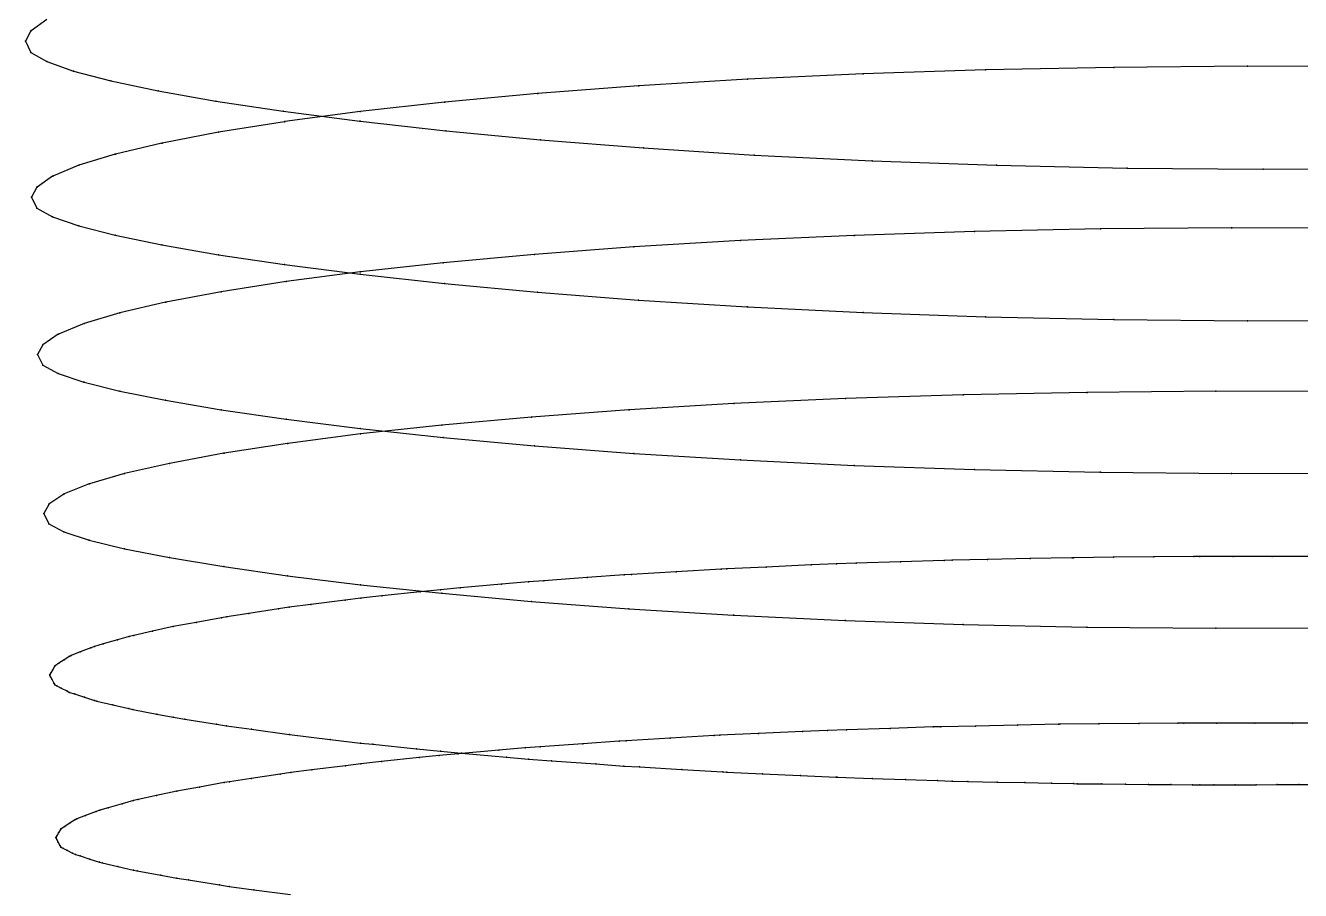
# Model space of a CAD drawing. Extents: x 0 to 4.67, y -4.5 to 1.66.
# Drawn here: x 0.221 to 0.756, y -3.159 to -2.796 of the extents above; entities that cross this region are included whole.
import ezdxf

# ---------------------------------------------------------------- set-up
doc = ezdxf.new("R2010")
doc.units = 0
doc.layers.get('0').update_dxf_attribs({"linetype": 'CONTINUOUS'})

msp = doc.modelspace()

# ---------------------------------------------------------------- linework, layer by layer
at = {"color": 4}
for points in [[(0.2303, -2.79323), (0.22364, -2.79799), (0.22357, -2.79811), (0.22132, -2.80242), (0.22357, -2.80717), (0.22357, -2.80717), (0.2303, -2.81094), (0.24147, -2.81492), (0.24149, -2.81493), (0.25706, -2.81902), (0.25708, -2.81902), (0.27699, -2.82323), (0.27699, -2.82323), (0.30113, -2.82751), (0.30113, -2.82751), (0.32937, -2.83179), (0.32937, -2.83179), (0.3616, -2.836), (0.36162, -2.836), (0.39765, -2.84002), (0.39767, -2.84003), (0.43736, -2.84379), (0.43738, -2.84379), (0.48053, -2.84718), (0.48053, -2.84718), (0.52693, -2.85013), (0.52695, -2.85013), (0.57639, -2.85256), (0.57641, -2.85256), (0.62863, -2.8544), (0.62864, -2.8544), (0.68341, -2.85561), (0.68344, -2.85561), (0.74047, -2.85614), (0.7405, -2.85614), (0.79954, -2.85595)], [(0.79185, -2.81303), (0.73388, -2.81291), (0.73383, -2.81291), (0.67783, -2.81339), (0.67778, -2.81339), (0.62402, -2.81447), (0.62396, -2.81447), (0.57271, -2.81613), (0.57266, -2.81613), (0.52413, -2.81836), (0.52408, -2.81836), (0.47855, -2.82111), (0.47848, -2.82111), (0.43614, -2.82433), (0.43609, -2.82433), (0.39714, -2.82795), (0.39708, -2.82796), (0.36173, -2.83191), (0.36168, -2.83192), (0.33007, -2.83614), (0.33, -2.83615), (0.30233, -2.84056), (0.30225, -2.84058), (0.27861, -2.84512), (0.27854, -2.84514), (0.25904, -2.84974), (0.25899, -2.84976), (0.24373, -2.85439), (0.24368, -2.85441), (0.23275, -2.85894), (0.23268, -2.85899), (0.22614, -2.86357), (0.22607, -2.86369), (0.22386, -2.86784), (0.22607, -2.87245), (0.22607, -2.87245), (0.23268, -2.87606), (0.24366, -2.87987), (0.24368, -2.87988), (0.25897, -2.8838), (0.25899, -2.88381), (0.27854, -2.88785), (0.27854, -2.88785), (0.30225, -2.89197), (0.30225, -2.89197), (0.33, -2.8961), (0.33, -2.8961), (0.36166, -2.90015), (0.36168, -2.90015), (0.39707, -2.90404), (0.39708, -2.90404), (0.43607, -2.90767), (0.43609, -2.90768), (0.47848, -2.91096), (0.47848, -2.91096), (0.52406, -2.91382), (0.52408, -2.91382), (0.57264, -2.91617), (0.57266, -2.91617), (0.62395, -2.91797), (0.62396, -2.91797), (0.67776, -2.91914), (0.67778, -2.91914), (0.73381, -2.91967), (0.73383, -2.91967), (0.79183, -2.91949)], [(0.78416, -2.88078), (0.72723, -2.88067), (0.72719, -2.88067), (0.67219, -2.88115), (0.67214, -2.88115), (0.61935, -2.88221), (0.61929, -2.88221), (0.56896, -2.88384), (0.56892, -2.88384), (0.52126, -2.88601), (0.52121, -2.88601), (0.4765, -2.88868), (0.47643, -2.88868), (0.43486, -2.8918), (0.43481, -2.89181), (0.39656, -2.89531), (0.39651, -2.89531), (0.36179, -2.89914), (0.36174, -2.89915), (0.3307, -2.90323), (0.33063, -2.90324), (0.30345, -2.9075), (0.30339, -2.90751), (0.28017, -2.9119), (0.2801, -2.91192), (0.26095, -2.91636), (0.2609, -2.91637), (0.24592, -2.92085), (0.24587, -2.92087), (0.23514, -2.92523), (0.23507, -2.92527), (0.22864, -2.92969), (0.22858, -2.92981), (0.2264, -2.93379), (0.22858, -2.93827), (0.22858, -2.93827), (0.23507, -2.94171), (0.24585, -2.94537), (0.24587, -2.94537), (0.26088, -2.94913), (0.2609, -2.94914), (0.2801, -2.95302), (0.2801, -2.95302), (0.30339, -2.95697), (0.30339, -2.95697), (0.33063, -2.96095), (0.33063, -2.96095), (0.36172, -2.96485), (0.36174, -2.96485), (0.39649, -2.9686), (0.39651, -2.9686), (0.43479, -2.97211), (0.43481, -2.97211), (0.47643, -2.97529), (0.47643, -2.97529), (0.52119, -2.97805), (0.52121, -2.97805), (0.5689, -2.98034), (0.56892, -2.98034), (0.61929, -2.98208), (0.61929, -2.98208), (0.67212, -2.98323), (0.67214, -2.98323), (0.72716, -2.98375), (0.72719, -2.98375), (0.78413, -2.98358)], [(0.77647, -2.9493), (0.72059, -2.9492), (0.72055, -2.9492), (0.66656, -2.94968), (0.66652, -2.94968), (0.61469, -2.95072), (0.61463, -2.95072), (0.56523, -2.95231), (0.56518, -2.95231), (0.5184, -2.95442), (0.51835, -2.95443), (0.47446, -2.95702), (0.47439, -2.95702), (0.43358, -2.96004), (0.43353, -2.96005), (0.39598, -2.96344), (0.39593, -2.96344), (0.36185, -2.96715), (0.3618, -2.96715), (0.33133, -2.97109), (0.33127, -2.9711), (0.30459, -2.97522), (0.30452, -2.97523), (0.28173, -2.97946), (0.28166, -2.97948), (0.26286, -2.98376), (0.26281, -2.98378), (0.2481, -2.98808), (0.24805, -2.9881), (0.23752, -2.9923), (0.23745, -2.99235), (0.23115, -2.99661), (0.23108, -2.99672), (0.22895, -3.00053), (0.23108, -3.00488), (0.23108, -3.00488), (0.23745, -3.00817), (0.24804, -3.01166), (0.24805, -3.01167), (0.2628, -3.01527), (0.26281, -3.01527), (0.28166, -3.019), (0.28166, -3.019), (0.30452, -3.02279), (0.30452, -3.02279), (0.33126, -3.02661), (0.33127, -3.02661), (0.36178, -3.03037), (0.3618, -3.03037), (0.39591, -3.03398), (0.39593, -3.03398), (0.43351, -3.03737), (0.43353, -3.03737), (0.47439, -3.04044), (0.47439, -3.04044), (0.51833, -3.04311), (0.51835, -3.04311), (0.56516, -3.04533), (0.56518, -3.04533), (0.61463, -3.04702), (0.61463, -3.04702), (0.66649, -3.04814), (0.66652, -3.04814), (0.72053, -3.04865), (0.72055, -3.04865), (0.77645, -3.0485)], [(0.76042, -3.01858), (0.74424, -3.01857), (0.72791, -3.01855), (0.71391, -3.01854), (0.71139, -3.01856), (0.69464, -3.01871), (0.67761, -3.01887), (0.66089, -3.01903), (0.66031, -3.01904), (0.64271, -3.0194), (0.62483, -3.01976), (0.61, -3.02007), (0.60667, -3.02017), (0.58827, -3.02076), (0.56966, -3.02136), (0.56146, -3.02163), (0.55088, -3.0221), (0.53199, -3.02295), (0.51551, -3.02369), (0.51307, -3.02384), (0.49418, -3.02494), (0.47543, -3.02604), (0.47239, -3.02622), (0.4569, -3.02735), (0.4387, -3.02869), (0.43228, -3.02916), (0.4209, -3.03017), (0.40359, -3.03172), (0.39539, -3.03245), (0.38682, -3.03336), (0.37071, -3.03509), (0.3619, -3.03603), (0.35539, -3.03686), (0.34096, -3.0387), (0.33195, -3.03985), (0.32749, -3.04052), (0.315, -3.04242), (0.30571, -3.04383), (0.30348, -3.04423), (0.29293, -3.04616), (0.28329, -3.04792), (0.28328, -3.04792), (0.27456, -3.04987), (0.26677, -3.05161), (0.26477, -3.05206), (0.25988, -3.05347), (0.25387, -3.05519), (0.25029, -3.05623), (0.24867, -3.05686), (0.24423, -3.05859), (0.24052, -3.06004), (0.2399, -3.06028), (0.23757, -3.06182), (0.23533, -3.06331), (0.23371, -3.06438), (0.23365, -3.06442), (0.23262, -3.06622), (0.23194, -3.0674), (0.23159, -3.06802), (0.23149, -3.0682), (0.23158, -3.06839), (0.23185, -3.06894), (0.23236, -3.06996), (0.23319, -3.07161), (0.23358, -3.07239), (0.23443, -3.07283), (0.23621, -3.07373), (0.23864, -3.07495), (0.23984, -3.07555), (0.24186, -3.0762), (0.24601, -3.07754), (0.25022, -3.0789), (0.25129, -3.07916), (0.25796, -3.08075), (0.2647, -3.08236), (0.26632, -3.08267), (0.27643, -3.08462), (0.28322, -3.08592), (0.28817, -3.08672), (0.30145, -3.08887), (0.30565, -3.08955), (0.31614, -3.09101), (0.33189, -3.0932), (0.33209, -3.09322), (0.34914, -3.09527), (0.36183, -3.09679), (0.36699, -3.09732), (0.38538, -3.09922), (0.39532, -3.10025), (0.40414, -3.10102), (0.42306, -3.10268), (0.43222, -3.10348), (0.44194, -3.1042), (0.46058, -3.10556), (0.47233, -3.10642), (0.47883, -3.10681), (0.4966, -3.10786), (0.51382, -3.10889), (0.51544, -3.10898), (0.53044, -3.10968), (0.54642, -3.11041), (0.56139, -3.11111), (0.56175, -3.11112), (0.57642, -3.11161), (0.59043, -3.11208), (0.60382, -3.11252), (0.60993, -3.11273), (0.6166, -3.11287), (0.62882, -3.11313), (0.6405, -3.11338), (0.65169, -3.11361), (0.66082, -3.11381), (0.66242, -3.11382), (0.67274, -3.11392), (0.68269, -3.11401), (0.69233, -3.1141), (0.70169, -3.11419), (0.71083, -3.11428), (0.71384, -3.1143), (0.7198, -3.11429), (0.72867, -3.11427), (0.7375, -3.11425), (0.74636, -3.11422), (0.75535, -3.1142), (0.76456, -3.11418)], [(0.76098, -3.08839), (0.75278, -3.08839), (0.73691, -3.08838), (0.7209, -3.08838), (0.70716, -3.08838), (0.70469, -3.08841), (0.68826, -3.08857), (0.67157, -3.08873), (0.65516, -3.0889), (0.6546, -3.08891), (0.63734, -3.08927), (0.6198, -3.08964), (0.60525, -3.08994), (0.60199, -3.09005), (0.58394, -3.09063), (0.56569, -3.09122), (0.55765, -3.09149), (0.54727, -3.09195), (0.52875, -3.09278), (0.51258, -3.09351), (0.51019, -3.09365), (0.49167, -3.09472), (0.47327, -3.09579), (0.4703, -3.09597), (0.4551, -3.09707), (0.43725, -3.09836), (0.43096, -3.09882), (0.4198, -3.0998), (0.40282, -3.1013), (0.39478, -3.10201), (0.38637, -3.10289), (0.37057, -3.10456), (0.36193, -3.10547), (0.35555, -3.10627), (0.3414, -3.10804), (0.33256, -3.10915), (0.32818, -3.10981), (0.31593, -3.11163), (0.30683, -3.113), (0.30464, -3.11339), (0.29429, -3.11524), (0.28484, -3.11694), (0.28483, -3.11694), (0.27628, -3.11882), (0.26863, -3.1205), (0.26667, -3.12093), (0.26188, -3.12228), (0.25598, -3.12394), (0.25247, -3.12493), (0.25089, -3.12554), (0.24653, -3.1272), (0.24289, -3.1286), (0.24229, -3.12883), (0.24, -3.1303), (0.2378, -3.13172), (0.23621, -3.13276), (0.23615, -3.1328), (0.23514, -3.13451), (0.23448, -3.13564), (0.23414, -3.13625), (0.23404, -3.13645), (0.23412, -3.13664), (0.23439, -3.13718), (0.23489, -3.13816), (0.2357, -3.13973), (0.23609, -3.14047), (0.23692, -3.14089), (0.23867, -3.14176), (0.24105, -3.14294), (0.24222, -3.14351), (0.2442, -3.14414), (0.24827, -3.14543), (0.25241, -3.14673), (0.25345, -3.14698), (0.26, -3.14851), (0.26661, -3.15004), (0.2682, -3.15034), (0.27811, -3.1522), (0.28477, -3.15344), (0.28962, -3.15421), (0.30265, -3.15625), (0.30676, -3.1569), (0.31706, -3.15829), (0.3325, -3.16037)]]:
    msp.add_lwpolyline(points, dxfattribs=at)
at = {"color": 2}
for p in [(0.22357, -2.79811, 49.6279), (0.22364, -2.79799, 49.6279), (0.22132, -2.80242, 49.6279), (0.22357, -2.80717, 49.6279), (0.22357, -2.80717, 49.6279), (0.2303, -2.81094, 49.6279), (0.73383, -2.81291, 50.7466), (0.73388, -2.81291, 50.7466), (0.24147, -2.81492, 49.6279), (0.24149, -2.81493, 49.6279), (0.57266, -2.81613, 50.7466), (0.57271, -2.81613, 50.7466), (0.62396, -2.81447, 50.7466), (0.62402, -2.81447, 50.7466), (0.67778, -2.81339, 50.7466), (0.67783, -2.81339, 50.7466), (0.25706, -2.81902, 49.6279), (0.25708, -2.81902, 49.6279), (0.27699, -2.82323, 49.6279), (0.27699, -2.82323, 49.6279), (0.47848, -2.82111, 50.7466), (0.47855, -2.82111, 50.7466), (0.52408, -2.81836, 50.7466), (0.52413, -2.81836, 50.7466), (0.30113, -2.82751, 49.6279), (0.30113, -2.82751, 49.6279), (0.39708, -2.82796, 50.7466), (0.39714, -2.82795, 50.7466), (0.43609, -2.82433, 50.7466), (0.43614, -2.82433, 50.7466), (0.32937, -2.83179, 49.6279), (0.32937, -2.83179, 49.6279), (0.36168, -2.83192, 50.7466), (0.36173, -2.83191, 50.7466), (0.33, -2.83615, 50.7466), (0.33007, -2.83614, 50.7466), (0.3616, -2.836, 49.6279), (0.36162, -2.836, 49.6279), (0.30225, -2.84058, 50.7466), (0.30233, -2.84056, 50.7466), (0.39765, -2.84002, 49.6279), (0.39767, -2.84003, 49.6279), (0.43736, -2.84379, 49.6279), (0.43738, -2.84379, 49.6279), (0.25899, -2.84976, 50.7466), (0.25904, -2.84974, 50.7466), (0.27854, -2.84514, 50.7466), (0.27861, -2.84512, 50.7466), (0.48053, -2.84718, 49.6279), (0.48053, -2.84718, 49.6279), (0.52693, -2.85013, 49.6279), (0.52695, -2.85013, 49.6279), (0.24368, -2.85441, 50.7466), (0.24373, -2.85439, 50.7466), (0.57639, -2.85256, 49.6279), (0.57641, -2.85256, 49.6279), (0.62863, -2.8544, 49.6279), (0.62864, -2.8544, 49.6279), (0.68341, -2.85561, 49.6279), (0.68344, -2.85561, 49.6279), (0.23268, -2.85899, 50.7466), (0.23275, -2.85894, 50.7466), (0.74047, -2.85614, 49.6279), (0.7405, -2.85614, 49.6279), (0.22607, -2.86369, 50.7466), (0.22614, -2.86357, 50.7466), (0.22386, -2.86784, 50.7466), (0.22607, -2.87245, 50.7466), (0.22607, -2.87245, 50.7466), (0.23268, -2.87606, 50.7466), (0.24366, -2.87987, 50.7466), (0.24368, -2.87988, 50.7466), (0.61929, -2.88221, 51.8777), (0.61935, -2.88221, 51.8777), (0.67214, -2.88115, 51.8777), (0.67219, -2.88115, 51.8777), (0.72719, -2.88067, 51.8777), (0.72723, -2.88067, 51.8777), (0.25897, -2.8838, 50.7466), (0.25899, -2.88381, 50.7466), (0.52121, -2.88601, 51.8777), (0.52126, -2.88601, 51.8777), (0.56892, -2.88384, 51.8777), (0.56896, -2.88384, 51.8777), (0.27854, -2.88785, 50.7466), (0.27854, -2.88785, 50.7466), (0.30225, -2.89197, 50.7466), (0.30225, -2.89197, 50.7466), (0.43481, -2.89181, 51.8777), (0.43486, -2.8918, 51.8777), (0.47643, -2.88868, 51.8777), (0.4765, -2.88868, 51.8777), (0.33, -2.8961, 50.7466), (0.33, -2.8961, 50.7466), (0.39651, -2.89531, 51.8777), (0.39656, -2.89531, 51.8777), (0.33063, -2.90324, 51.8777), (0.3307, -2.90323, 51.8777), (0.36166, -2.90015, 50.7466), (0.36168, -2.90015, 50.7466), (0.36174, -2.89915, 51.8777), (0.36179, -2.89914, 51.8777), (0.30339, -2.90751, 51.8777), (0.30345, -2.9075, 51.8777), (0.39707, -2.90404, 50.7466), (0.39708, -2.90404, 50.7466), (0.43607, -2.90767, 50.7466), (0.43609, -2.90768, 50.7466), (0.2801, -2.91192, 51.8777), (0.28017, -2.9119, 51.8777), (0.47848, -2.91096, 50.7466), (0.47848, -2.91096, 50.7466), (0.52406, -2.91382, 50.7466), (0.52408, -2.91382, 50.7466), (0.2609, -2.91637, 51.8777), (0.26095, -2.91636, 51.8777), (0.57264, -2.91617, 50.7466), (0.57266, -2.91617, 50.7466), (0.62395, -2.91797, 50.7466), (0.62396, -2.91797, 50.7466), (0.67776, -2.91914, 50.7466), (0.67778, -2.91914, 50.7466), (0.73381, -2.91967, 50.7466), (0.73383, -2.91967, 50.7466), (0.24587, -2.92087, 51.8777), (0.24592, -2.92085, 51.8777), (0.22858, -2.92981, 51.8777), (0.22864, -2.92969, 51.8777), (0.23507, -2.92527, 51.8777), (0.23514, -2.92523, 51.8777), (0.2264, -2.93379, 51.8777), (0.22858, -2.93827, 51.8777), (0.22858, -2.93827, 51.8777), (0.23507, -2.94171, 51.8777), (0.24585, -2.94537, 51.8777), (0.24587, -2.94537, 51.8777), (0.26088, -2.94913, 51.8777), (0.2609, -2.94914, 51.8777), (0.61463, -2.95072, 53.0213), (0.61469, -2.95072, 53.0213), (0.66652, -2.94968, 53.0213), (0.66656, -2.94968, 53.0213), (0.72055, -2.9492, 53.0213), (0.72059, -2.9492, 53.0213), (0.2801, -2.95302, 51.8777), (0.2801, -2.95302, 51.8777), (0.30339, -2.95697, 51.8777), (0.30339, -2.95697, 51.8777), (0.47439, -2.95702, 53.0213), (0.47446, -2.95702, 53.0213), (0.51835, -2.95443, 53.0213), (0.5184, -2.95442, 53.0213), (0.56518, -2.95231, 53.0213), (0.56523, -2.95231, 53.0213), (0.33063, -2.96095, 51.8777), (0.33063, -2.96095, 51.8777), (0.43353, -2.96005, 53.0213), (0.43358, -2.96004, 53.0213), (0.36172, -2.96485, 51.8777), (0.36174, -2.96485, 51.8777), (0.3618, -2.96715, 53.0213), (0.36185, -2.96715, 53.0213), (0.39593, -2.96344, 53.0213), (0.39598, -2.96344, 53.0213), (0.33127, -2.9711, 53.0213), (0.33133, -2.97109, 53.0213), (0.39649, -2.9686, 51.8777), (0.39651, -2.9686, 51.8777), (0.43479, -2.97211, 51.8777), (0.43481, -2.97211, 51.8777), (0.30452, -2.97523, 53.0213), (0.30459, -2.97522, 53.0213), (0.47643, -2.97529, 51.8777), (0.47643, -2.97529, 51.8777), (0.52119, -2.97805, 51.8777), (0.52121, -2.97805, 51.8777), (0.26281, -2.98378, 53.0213), (0.26286, -2.98376, 53.0213), (0.28166, -2.97948, 53.0213), (0.28173, -2.97946, 53.0213), (0.5689, -2.98034, 51.8777), (0.56892, -2.98034, 51.8777), (0.61929, -2.98208, 51.8777), (0.61929, -2.98208, 51.8777), (0.67212, -2.98323, 51.8777), (0.67214, -2.98323, 51.8777), (0.72716, -2.98375, 51.8777), (0.72719, -2.98375, 51.8777), (0.24805, -2.9881, 53.0213), (0.2481, -2.98808, 53.0213), (0.23745, -2.99235, 53.0213), (0.23752, -2.9923, 53.0213), (0.23108, -2.99672, 53.0213), (0.23115, -2.99661, 53.0213), (0.22895, -3.00053, 53.0213), (0.23108, -3.00488, 53.0213), (0.23108, -3.00488, 53.0213), (0.23745, -3.00817, 53.0213), (0.24804, -3.01166, 53.0213), (0.24805, -3.01167, 53.0213), (0.2628, -3.01527, 53.0213), (0.26281, -3.01527, 53.0213), (0.28166, -3.019, 53.0213), (0.28166, -3.019, 53.0213), (0.56966, -3.02136, 54.1774), (0.58827, -3.02076, 54.1774), (0.60667, -3.02017, 54.1774), (0.61, -3.02007, 54.1774), (0.62483, -3.01976, 54.1774), (0.64271, -3.0194, 54.1774), (0.66031, -3.01904, 54.1774), (0.66089, -3.01903, 54.1774), (0.67761, -3.01887, 54.1774), (0.69464, -3.01871, 54.1774), (0.71139, -3.01856, 54.1774), (0.71391, -3.01854, 54.1774), (0.72791, -3.01855, 54.1774), (0.74424, -3.01857, 54.1774), (0.30452, -3.02279, 53.0213), (0.30452, -3.02279, 53.0213), (0.33126, -3.02661, 53.0213), (0.33127, -3.02661, 53.0213), (0.47239, -3.02622, 54.1774), (0.47543, -3.02604, 54.1774), (0.49418, -3.02494, 54.1774), (0.51307, -3.02384, 54.1774), (0.51551, -3.02369, 54.1774), (0.53199, -3.02295, 54.1774), (0.55088, -3.0221, 54.1774), (0.56146, -3.02163, 54.1774), (0.36178, -3.03037, 53.0213), (0.3618, -3.03037, 53.0213), (0.40359, -3.03172, 54.1774), (0.4209, -3.03017, 54.1774), (0.43228, -3.02916, 54.1774), (0.4387, -3.02869, 54.1774), (0.4569, -3.02735, 54.1774), (0.35539, -3.03686, 54.1774), (0.3619, -3.03603, 54.1774), (0.37071, -3.03509, 54.1774), (0.38682, -3.03336, 54.1774), (0.39539, -3.03245, 54.1774), (0.39591, -3.03398, 53.0213), (0.39593, -3.03398, 53.0213), (0.43351, -3.03737, 53.0213), (0.43353, -3.03737, 53.0213), (0.315, -3.04242, 54.1774), (0.32749, -3.04052, 54.1774), (0.33195, -3.03985, 54.1774), (0.34096, -3.0387, 54.1774), (0.47439, -3.04044, 53.0213), (0.47439, -3.04044, 53.0213), (0.28328, -3.04792, 54.1774), (0.28329, -3.04792, 54.1774), (0.29293, -3.04616, 54.1774), (0.30348, -3.04423, 54.1774), (0.30571, -3.04383, 54.1774), (0.51833, -3.04311, 53.0213), (0.51835, -3.04311, 53.0213), (0.56516, -3.04533, 53.0213), (0.56518, -3.04533, 53.0213), (0.61463, -3.04702, 53.0213), (0.61463, -3.04702, 53.0213), (0.66649, -3.04814, 53.0213), (0.66652, -3.04814, 53.0213), (0.25988, -3.05347, 54.1774), (0.26477, -3.05206, 54.1774), (0.26677, -3.05161, 54.1774), (0.27456, -3.04987, 54.1774), (0.72053, -3.04865, 53.0213), (0.72055, -3.04865, 53.0213), (0.24423, -3.05859, 54.1774), (0.24867, -3.05686, 54.1774), (0.25029, -3.05623, 54.1774), (0.25387, -3.05519, 54.1774), (0.23533, -3.06331, 54.1774), (0.23757, -3.06182, 54.1774), (0.2399, -3.06028, 54.1774), (0.24052, -3.06004, 54.1774), (0.23149, -3.0682, 54.1774), (0.23158, -3.06839, 54.1774), (0.23159, -3.06802, 54.1774), (0.23185, -3.06894, 54.1774), (0.23194, -3.0674, 54.1774), (0.23262, -3.06622, 54.1774), (0.23365, -3.06442, 54.1774), (0.23371, -3.06438, 54.1774), (0.23236, -3.06996, 54.1774), (0.23319, -3.07161, 54.1774), (0.23358, -3.07239, 54.1774), (0.23443, -3.07283, 54.1774), (0.23621, -3.07373, 54.1774), (0.23864, -3.07495, 54.1774), (0.23984, -3.07555, 54.1774), (0.24186, -3.0762, 54.1774), (0.24601, -3.07754, 54.1774), (0.25022, -3.0789, 54.1774), (0.25129, -3.07916, 54.1774), (0.25796, -3.08075, 54.1774), (0.2647, -3.08236, 54.1774), (0.26632, -3.08267, 54.1774), (0.27643, -3.08462, 54.1774), (0.28322, -3.08592, 54.1774), (0.28817, -3.08672, 54.1774), (0.30145, -3.08887, 54.1774), (0.30565, -3.08955, 54.1774), (0.58394, -3.09063, 55.346), (0.60199, -3.09005, 55.346), (0.60525, -3.08994, 55.346), (0.6198, -3.08964, 55.346), (0.63734, -3.08927, 55.346), (0.6546, -3.08891, 55.346), (0.65516, -3.0889, 55.346), (0.67157, -3.08873, 55.346), (0.68826, -3.08857, 55.346), (0.70469, -3.08841, 55.346), (0.70716, -3.08838, 55.346), (0.7209, -3.08838, 55.346), (0.73691, -3.08838, 55.346), (0.75278, -3.08839, 55.346), (0.31614, -3.09101, 54.1774), (0.33189, -3.0932, 54.1774), (0.33209, -3.09322, 54.1774), (0.34914, -3.09527, 54.1774), (0.4703, -3.09597, 55.346), (0.47327, -3.09579, 55.346), (0.49167, -3.09472, 55.346), (0.51019, -3.09365, 55.346), (0.51258, -3.09351, 55.346), (0.52875, -3.09278, 55.346), (0.54727, -3.09195, 55.346), (0.55765, -3.09149, 55.346), (0.56569, -3.09122, 55.346), (0.36183, -3.09679, 54.1774), (0.36699, -3.09732, 54.1774), (0.38538, -3.09922, 54.1774), (0.39532, -3.10025, 54.1774), (0.40282, -3.1013, 55.346), (0.40414, -3.10102, 54.1774), (0.4198, -3.0998, 55.346), (0.43096, -3.09882, 55.346), (0.43725, -3.09836, 55.346), (0.4551, -3.09707, 55.346), (0.35555, -3.10627, 55.346), (0.36193, -3.10547, 55.346), (0.37057, -3.10456, 55.346), (0.38637, -3.10289, 55.346), (0.39478, -3.10201, 55.346), (0.42306, -3.10268, 54.1774), (0.43222, -3.10348, 54.1774), (0.44194, -3.1042, 54.1774), (0.46058, -3.10556, 54.1774), (0.47233, -3.10642, 54.1774), (0.47883, -3.10681, 54.1774), (0.31593, -3.11163, 55.346), (0.32818, -3.10981, 55.346), (0.33256, -3.10915, 55.346), (0.3414, -3.10804, 55.346), (0.4966, -3.10786, 54.1774), (0.51382, -3.10889, 54.1774), (0.51544, -3.10898, 54.1774), (0.53044, -3.10968, 54.1774), (0.54642, -3.11041, 54.1774), (0.56139, -3.11111, 54.1774), (0.56175, -3.11112, 54.1774), (0.57642, -3.11161, 54.1774), (0.59043, -3.11208, 54.1774), (0.28483, -3.11694, 55.346), (0.28484, -3.11694, 55.346), (0.29429, -3.11524, 55.346), (0.30464, -3.11339, 55.346), (0.30683, -3.113, 55.346), (0.60382, -3.11252, 54.1774), (0.60993, -3.11273, 54.1774), (0.6166, -3.11287, 54.1774), (0.62882, -3.11313, 54.1774), (0.6405, -3.11338, 54.1774), (0.65169, -3.11361, 54.1774), (0.66082, -3.11381, 54.1774), (0.66242, -3.11382, 54.1774), (0.67274, -3.11392, 54.1774), (0.68269, -3.11401, 54.1774), (0.69233, -3.1141, 54.1774), (0.70169, -3.11419, 54.1774), (0.71083, -3.11428, 54.1774), (0.71384, -3.1143, 54.1774), (0.7198, -3.11429, 54.1774), (0.72867, -3.11427, 54.1774), (0.7375, -3.11425, 54.1774), (0.74636, -3.11422, 54.1774), (0.75535, -3.1142, 54.1774), (0.26188, -3.12228, 55.346), (0.26667, -3.12093, 55.346), (0.26863, -3.1205, 55.346), (0.27628, -3.11882, 55.346), (0.24653, -3.1272, 55.346), (0.25089, -3.12554, 55.346), (0.25247, -3.12493, 55.346), (0.25598, -3.12394, 55.346), (0.23615, -3.1328, 55.346), (0.23621, -3.13276, 55.346), (0.2378, -3.13172, 55.346), (0.24, -3.1303, 55.346), (0.24229, -3.12883, 55.346), (0.24289, -3.1286, 55.346), (0.23404, -3.13645, 55.346), (0.23412, -3.13664, 55.346), (0.23414, -3.13625, 55.346), (0.23439, -3.13718, 55.346), (0.23448, -3.13564, 55.346), (0.23489, -3.13816, 55.346), (0.23514, -3.13451, 55.346), (0.2357, -3.13973, 55.346), (0.23609, -3.14047, 55.346), (0.23692, -3.14089, 55.346), (0.23867, -3.14176, 55.346), (0.24105, -3.14294, 55.346), (0.24222, -3.14351, 55.346), (0.2442, -3.14414, 55.346), (0.24827, -3.14543, 55.346), (0.25241, -3.14673, 55.346), (0.25345, -3.14698, 55.346), (0.26, -3.14851, 55.346), (0.26661, -3.15004, 55.346), (0.2682, -3.15034, 55.346), (0.27811, -3.1522, 55.346), (0.28477, -3.15344, 55.346), (0.28962, -3.15421, 55.346), (0.30265, -3.15625, 55.346), (0.30676, -3.1569, 55.346), (0.31706, -3.15829, 55.346)]:
    msp.add_point(p, dxfattribs=at)

doc.saveas('drawing.dxf')
